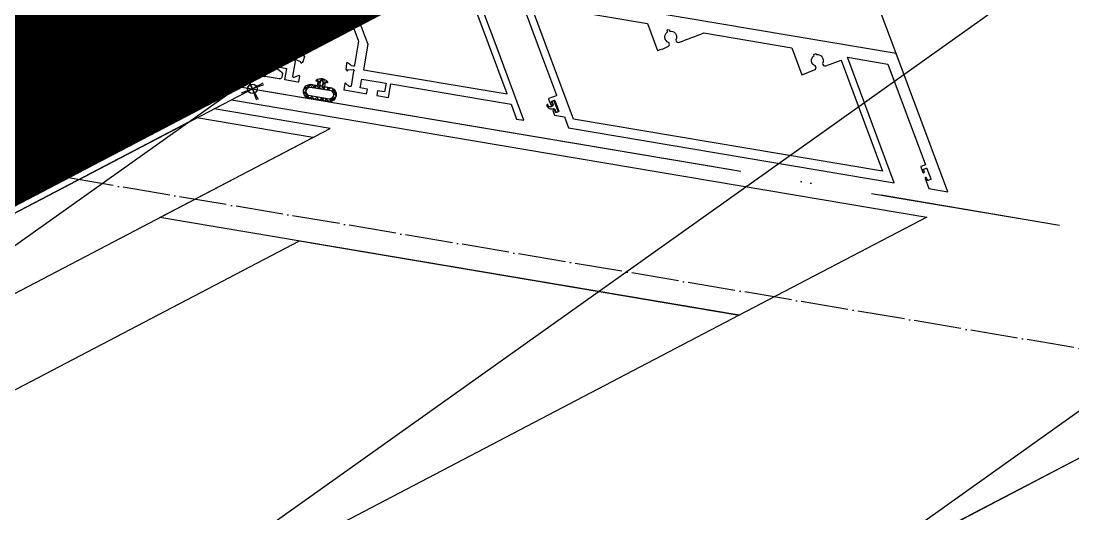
# Model space of a CAD drawing. Extents: x 12199666 to 24617114, y 1197707 to 2548648.
# Drawn here: x 12287905.9 to 12288350.1, y 1257432.5 to 1257640.7 of the extents above; entities that cross this region are included whole.
import ezdxf

# ---------------------------------------------------------------- set-up
doc = ezdxf.new("R2010")
doc.units = 0
doc.header["$LTSCALE"] = 10
doc.header["$MEASUREMENT"] = 0
for name, pattern in [('TX-GRID-T1$0$TX-GRID-T1$0$DOTE', [2.4200000000000004, 2, -0.2, 0.02, -0.2]), ('TX-PLAN-T1-F11$0$ACAD_ISO04W100', [30, 24, -3, 0, -3]), ('TX-PLAN-T1-F11$0$DASHED', [0.75, 0.5, -0.25])]:
    doc.linetypes.add(name, pattern=pattern)
for name, color, linetype in [('TX-GRID-T1$0$TX-GRID-T1$0$DOTE', 1, 'Continuous'), ('TX-PLAN-T1-DI$0$A-DIMS-100', 1, 'Continuous'), ('TX-PLAN-T1-F11$0$A-FIRE', 1, 'Continuous'), ('TX-PLAN-T1-F11$0$CW', 4, 'Continuous'), ('TX-PLAN-T1-F11$0$F-Alum', 4, 'Continuous'), ('TX-PLAN-T1-F11$0$F-center', 6, 'TX-PLAN-T1-F11$0$ACAD_ISO04W100'), ('TX-PLAN-T1-F11$0$F-concrete', 7, 'Continuous'), ('TX-PLAN-T1-F11$0$F-dim', 1, 'Continuous'), ('TX-PLAN-T1-F11$0$F-Gaskets', 8, 'Continuous'), ('TX-PLAN-T1-F11$0$F-Glass', 5, 'Continuous'), ('TX-PLAN-T1-F11$0$F-seslants', 8, 'Continuous'), ('TX-PLAN-T1-F11$0$F_MISC', 8, 'Continuous'), ('TX-PLAN-T1-F11$0$Hatch', 8, 'Continuous'), ('TX-PLAN-T1-F11$0$PJ', 4, 'Continuous'), ('TX-PLAN-T1-F11$0$TC', 4, 'Continuous')]:
    doc.layers.add(name, color=color, linetype=linetype)
for name, color, linetype, lineweight in [('TX-PLAN-T1-F11$0$_EDO-ALUMINIUM-SECTION', 90, 'Continuous', 30), ('TX-PLAN-T1-F11$0$Xref- ELE$0$Hatch', 9, 'Continuous', 13), ('TX-PLAN-T1-F11$0$Xref- ELE$0$Hatch @ 1 VP1', 9, 'Continuous', 13), ('TX-PLAN-T1-F11$0$Xref- ELE$0$Hatch @ 1 VPModel', 9, 'Continuous', 13), ('TX-PLAN-T1-F11$0$幕墙线', 114, 'Continuous', 30), ('TX-PLAN-T1-F11$0$板边线', 36, 'Continuous', 30)]:
    doc.layers.add(name, color=color, linetype=linetype, lineweight=lineweight)
doc.layers.add('TX-PLAN-T1-F11$0$bangong', color=5, linetype='Continuous', true_color=0x0000ff)
doc.styles.add('TX-PLAN-T1-DI$0$XD2008', font='xd-hzs.shx', dxfattribs={"width": 0.7, "bigfont": 'xd-hztxt.shx'})
doc.dimstyles.new('TX-PLAN-T1-DI$0$XD100', dxfattribs={"dimscale": 100, "dimtxt": 3.5, "dimasz": 1.5, "dimexe": 1, "dimexo": 2, "dimgap": 0.5, "dimtad": 1, "dimdec": 0, "dimdsep": 46, "dimtxsty": 'TX-PLAN-T1-DI$0$XD2008', "dimcen": 2.5, "dimclrt": 4, "dimaunit": 1, "dimadec": 0, "dimazin": 0, "dimtfac": 1, "dimtdec": 0, "dimtix": 1, "dimtmove": 2, "dimatfit": 3, "dimfxl": 0, "dimtolj": 1, "dimtzin": 0, "dimarcsym": 0})

# ---------------------------------------------------------------- blocks, each defined once
blk = doc.blocks.new('TX-GRID-T1')
at = {"layer": 'TX-GRID-T1$0$TX-GRID-T1$0$DOTE', "linetype": 'TX-GRID-T1$0$TX-GRID-T1$0$DOTE'}
blk.add_line((12328177.44153205, 1250783.433796658), (12286269.69213692, 1257853.832698772), dxfattribs=at)
blk = doc.blocks.new('*U339')
at = {"layer": 'TX-PLAN-T1-F11$0$Xref- ELE$0$Hatch @ 1 VP1'}
h = blk.add_hatch(dxfattribs=at)
h.set_pattern_fill('M_GASKET-PISA', color=256, pattern_type=2)
h.set_pattern_definition([(35.42361603529756, (-1214.761376000002, -14855.407933), (-0.8694256507828642, 1.222333439680349), []), (125.4236160352975, (-1214.761376000002, -14855.407933), (-1.222333439680349, -0.8694256507828639), [])])
edge = h.paths.add_edge_path(flags=16)
edge.add_line((-41815.07919855467, 17823.42139201995), (-41813.77919855462, 17823.42139201995))
edge.add_arc((-41813.77919855462, 17822.92139201995), 0.5, -90, 90, ccw=False)
edge.add_line((-41813.77919855462, 17822.42139201995), (-41815.07919855467, 17822.42139201995))
edge.add_arc((-41815.07919855467, 17822.92139201995), 0.5, 90, 270, ccw=False)
edge = h.paths.add_edge_path()
edge.add_line((-41813.27919855455, 17818.4213668968), (-41813.27919855462, 17821.42139201995))
edge.add_line((-41813.27919855462, 17821.42139201995), (-41814.97919855457, 17821.42139201995))
edge.add_line((-41814.97919855457, 17821.42139201995), (-41814.97919855457, 17820.72139202))
edge.add_arc((-41815.27919855458, 17820.72139201998), 0.3000000000174623, -115.05761541500061, 4.8635797611495946e-09, ccw=False)
edge.add_arc((-41813.09559109848, 17822.92139202004), 3.383607456175075, 133.070694364177, 226.9293056383509, ccw=False)
edge.add_arc((-41815.27919855466, 17825.12139202001), 0.3000000000240535, 2.084391326206969e-09, 115.0576154218833, ccw=False)
edge.add_line((-41814.97919855463, 17825.12139202002), (-41814.97919855457, 17824.42139201995))
edge.add_line((-41814.97919855457, 17824.42139201995), (-41813.27919855462, 17824.42139201995))
edge.add_line((-41813.27919855462, 17824.42139201995), (-41813.27919855468, 17827.42139201984))
edge.add_arc((-41810.27919855456, 17826.87139201984), 3.050000000114375, 10.388857815061783, 169.6111421849382, ccw=False)
edge.add_line((-41807.27919855445, 17827.42139201984), (-41807.27919855437, 17818.42139201997))
edge.add_arc((-41810.27919855451, 17818.97139202002), 3.050000000151531, 190.3888578138809, 349.6111421841629, ccw=False)
edge.add_line((-41812.07919855455, 17818.42136689683), (-41812.07919855467, 17827.42139201984))
edge.add_arc((-41810.27919855456, 17826.82523817369), 1.896153846257486, 18.324694090130095, 161.6753059098699, ccw=False)
edge.add_line((-41808.47919855445, 17827.42139201984), (-41808.47919855437, 17818.42139201996))
edge.add_arc((-41810.2791985545, 17819.01754586615), 1.896153846287313, 198.3246940877339, 341.6753059085472, ccw=False)
at = {"layer": 'TX-PLAN-T1-F11$0$Xref- ELE$0$Hatch @ 1 VPModel'}
h = blk.add_hatch(dxfattribs=at)
h.set_pattern_fill('M_GASKET-PISA', color=256, pattern_type=2)
h.set_pattern_definition([(45, (-1214.761376000002, -14855.407933), (-1.060660171779821, 1.060660171779821), []), (135, (-1214.761376000002, -14855.407933), (-1.060660171779821, -1.060660171779821), [])])
edge = h.paths.add_edge_path(flags=16)
edge.add_line((-41815.07919855467, 17823.42139201995), (-41813.77919855462, 17823.42139201995))
edge.add_arc((-41813.77919855462, 17822.92139201995), 0.5, -90, 90, ccw=False)
edge.add_line((-41813.77919855462, 17822.42139201995), (-41815.07919855467, 17822.42139201995))
edge.add_arc((-41815.07919855467, 17822.92139201995), 0.5, 90, 270, ccw=False)
edge = h.paths.add_edge_path()
edge.add_line((-41813.27919855455, 17818.4213668968), (-41813.27919855462, 17821.42139201995))
edge.add_line((-41813.27919855462, 17821.42139201995), (-41814.97919855457, 17821.42139201995))
edge.add_line((-41814.97919855457, 17821.42139201995), (-41814.97919855457, 17820.72139202))
edge.add_arc((-41815.27919855458, 17820.72139201998), 0.3000000000174623, -115.05761541500061, 4.8635797611495946e-09, ccw=False)
edge.add_arc((-41813.09559109848, 17822.92139202004), 3.383607456175075, 133.070694364177, 226.9293056383509, ccw=False)
edge.add_arc((-41815.27919855466, 17825.12139202001), 0.3000000000240535, 2.084391326206969e-09, 115.0576154218833, ccw=False)
edge.add_line((-41814.97919855463, 17825.12139202002), (-41814.97919855457, 17824.42139201995))
edge.add_line((-41814.97919855457, 17824.42139201995), (-41813.27919855462, 17824.42139201995))
edge.add_line((-41813.27919855462, 17824.42139201995), (-41813.27919855468, 17827.42139201984))
edge.add_arc((-41810.27919855456, 17826.87139201984), 3.050000000114375, 10.388857815061783, 169.6111421849382, ccw=False)
edge.add_line((-41807.27919855445, 17827.42139201984), (-41807.27919855437, 17818.42139201997))
edge.add_arc((-41810.27919855451, 17818.97139202002), 3.050000000151531, 190.3888578138809, 349.6111421841629, ccw=False)
edge.add_line((-41812.07919855455, 17818.42136689683), (-41812.07919855467, 17827.42139201984))
edge.add_arc((-41810.27919855456, 17826.82523817369), 1.896153846257486, 18.324694090130095, 161.6753059098699, ccw=False)
edge.add_line((-41808.47919855445, 17827.42139201984), (-41808.47919855437, 17818.42139201996))
edge.add_arc((-41810.2791985545, 17819.01754586615), 1.896153846287313, 198.3246940877339, 341.6753059085472, ccw=False)
blk = doc.blocks.new('TX-PLAN-T1-F11$0$Xref- ELE$0$GAE0002', base_point=(-41818.77919855453, 17822.92139201999))
at = {"color": 0, "linetype": 'ByBlock'}
for points in [[(-41813.27919855455, 17818.4213668968), (-41813.27919855462, 17821.42139201995), (-41814.97919855457, 17821.42139201995), (-41814.97919855457, 17820.72139202, -0.548945891858276), (-41815.4062573781, 17820.44962731407, -0.4340790099980792), (-41815.40625737821, 17825.39315672591, -0.5489458918577889), (-41814.97919855463, 17825.12139202002), (-41814.97919855457, 17824.42139201995), (-41813.27919855462, 17824.42139201995), (-41813.27919855468, 17827.42139201984, -0.8333333333398008), (-41807.27919855445, 17827.42139201984), (-41807.27919855437, 17818.42139201997, -0.833333333342024), (-41813.27919855468, 17818.42139202007)], [(-41812.07919855455, 17818.42136689683), (-41812.07919855467, 17827.42139201984, -0.7222222222395137), (-41808.47919855445, 17827.42139201984), (-41808.47919855437, 17818.42139201996, -0.7222222222456893), (-41812.07919855467, 17818.42139202007)]]:
    blk.add_lwpolyline(points, format="xyb", dxfattribs=at)
blk.add_lwpolyline([(-41815.07919855467, 17823.42139201995), (-41813.77919855462, 17823.42139201995, -0.9999999999999999), (-41813.77919855462, 17822.42139201995), (-41815.07919855467, 17822.42139201995, -0.9999999999999999)], format="xyb", close=True, dxfattribs=at)
at = {"layer": 'TX-PLAN-T1-F11$0$Xref- ELE$0$Hatch'}
blk.add_blockref('*U339', (0, 0), dxfattribs=at)
blk = doc.blocks.new('*U161')
at = {"linetype": 'Continuous'}
blk.add_hatch(color=4, dxfattribs=at).paths.add_polyline_path([(-39.56000000512402, 1.000000000547189), (-39.55999967636551, 918.7199344708067), (-41.07999967636551, 918.7199344702589), (-41.08000000512402, 0.9999999999995453)])
at = {"layer": 'TX-PLAN-T1-F11$0$TC'}
h = blk.add_hatch(dxfattribs=at)
h.set_pattern_fill('ANSI37', color=256, scale=0.5, style=0)
h.set_pattern_definition([(45, (41571.46289831595, 2291.421798879027), (-1.122532015133644, 1.122532015133644), []), (135, (41571.46289831595, 2291.421798879027), (-1.122532015133644, -1.122532015133644), [])])
edge = h.paths.add_edge_path()
edge.add_line((-27.560000006521, 9.999995384054653), (-30.56000000835455, 9.999995384054653))
edge.add_line((-30.56000000835455, 9.999995384054653), (-32.06000000835455, 11.49999538405465))
edge.add_line((-32.06000000835455, 11.49999538405465), (-33.56000000512402, 11.49999538405465))
edge.add_line((-33.56000000512402, 11.49999538405465), (-33.56000000512402, 1.000000001267761))
edge.add_line((-33.56000000512402, 1.000000001267761), (-34.56000000512402, 1.267761007284207e-09))
edge.add_arc((-27.56000000688844, -31.14559677375994), 31.92253433623205, 77.33320347818409, 102.66679652181591, ccw=False)
edge.add_line((-20.56000000865286, 1.267761007284207e-09), (-21.56000000865286, 1.000000001267761))
edge.add_line((-21.56000000865286, 1.000000001267761), (-21.56000000865286, 11.49999538405465))
edge.add_line((-21.56000000865286, 11.49999538405465), (-23.06000000542234, 11.49999538405465))
edge.add_line((-23.06000000542234, 11.49999538405465), (-24.56000000542234, 9.999995384054653))
edge.add_line((-24.56000000542234, 9.999995384054653), (-27.560000006521, 9.999995384054653))
at = {"color": 4, "linetype": 'Continuous'}
blk.add_lwpolyline([(-39.56000000512402, 1.000000000547189), (-39.55999967636551, 918.7199344708067), (-41.07999967636551, 918.7199344702589), (-41.08000000512402, 0.9999999999995453)], close=True, dxfattribs=at)
at = {"layer": 'TX-PLAN-T1-F11$0$F-Glass'}
for points in [[(-49.07999967636551, 918.7199344702591), (-49.08000000512402, 0.9999999999995453), (-48.08000000512402, -4.547473508864641e-13), (-42.08000000512402, -4.547473508864641e-13), (-41.08000000512402, 0.9999999999995453), (-41.07999967636551, 918.7199344702593)], [(-33.55999967636551, 918.7199344715275), (-33.56000000512402, 1.000000001267765), (-34.56000000512402, 1.267764559997886e-09), (-38.56000000512402, 5.471889608088532e-10), (-39.56000000512402, 1.000000000547189), (-39.55999967636551, 918.719934470807)]]:
    blk.add_lwpolyline(points, dxfattribs=at)
at = {"layer": 'TX-PLAN-T1-F11$0$PJ'}
blk.add_lwpolyline([(-27.560000006521, 9.999995384054653), (-30.56000000835455, 9.999995384054653), (-32.06000000835455, 11.49999538405465), (-33.56000000512402, 11.49999538405465), (-33.56000000512402, 1.000000001267761), (-34.56000000512402, 1.267761007284207e-09, -0.1109910802000259), (-20.56000000865286, 1.267761007284207e-09), (-21.56000000865286, 1.000000001267761), (-21.56000000865286, 11.49999538405465), (-23.06000000542234, 11.49999538405465), (-24.56000000542234, 9.999995384054653)], format="xyb", close=True, dxfattribs=at)
at = {"layer": 'TX-PLAN-T1-F11$0$TC', "color": 9, "linetype": 'Continuous'}
for p, q in [((-48.08000000512402, -4.547473508864641e-13), (-48.07999967636551, 918.7199344702591)), ((-42.08000000512402, -4.547473508864641e-13), (-42.07999967636551, 918.7199344702593)), ((-38.56000000512402, 5.471889608088532e-10), (-38.55999967636551, 918.719934470807)), ((-34.56000000512402, 1.267764559997886e-09), (-34.55999967636551, 918.7199344715275))]:
    blk.add_line(p, q, dxfattribs=at)
blk = doc.blocks.new('TX-PLAN-T1-F11$0$A$C3FFC0167')
at = {"layer": 'TX-PLAN-T1-F11$0$F-dim'}
for p, q in [((0, 5), (0, -5)), ((-5, 0), (5, 0))]:
    blk.add_line(p, q, dxfattribs=at)
blk.add_circle((0, 0), 2, dxfattribs=at)
blk = doc.blocks.new('TX-PLAN-T1-F11$0$TY001')
at = {"layer": 'TX-PLAN-T1-F11$0$F-seslants'}
h = blk.add_hatch(dxfattribs=at)
h.set_pattern_fill('ANSI36', color=256, scale=10)
h.set_pattern_definition([(45, (53159.15010211314, 73373.3115634953), (0.6629126073623882, 2.430679560328757), [3.125, -0.625, 0, -0.625])])
h.paths.add_polyline_path([(1475.741659829626, -3.000238316584728), (1475.735380750382, -3.023698362056166), (1476.4957483178, -4.339844692236511), (1477.861875881907, -4.705488615596551), (1480.863326804014, -9.900803077907767), (1480.49768288061, -11.2669306419848, -0.108700271728402), (1486.044363597874, -5.352547239250271, -0.38366498551135), (1487.038812711835, -4.457765866041882), (1487.484396133805, -4.457765866041882, -0.0157503687940426), (1488.538812711835, -3.909441482843249), (1488.538812711835, 0.5262378203333355), (1486.361720151734, 0.5262378203333355), (1486.028386818245, 0.8595711536618182), (1486.028386818245, 1.287237766606268, -0.485481439502047)])
at = {"layer": 'TX-PLAN-T1-F11$0$Hatch'}
h = blk.add_hatch(dxfattribs=at)
h.set_pattern_fill('HEX', color=256, scale=10)
h.set_pattern_definition([(0, (53159.15010211314, 73373.3115634953), (0, 2.165063509461096), [1.25, -2.5]), (120, (53159.15010211314, 73373.3115634953), (-1.875, -1.082531754730548), [1.249999999999995, -2.499999999999991]), (59.99999999999999, (53160.40010211314, 73373.3115634953), (-1.875, 1.082531754730549), [1.25, -2.5])])
edge = h.paths.add_edge_path()
edge.add_arc((1479.197548260214, 3.192174270108808), 7.091483518212044, 0, 360)
at = {"color": 8, "linetype": 'TX-PLAN-T1-F11$0$DASHED'}
for p, q in [((1486.361720151734, 4.526237820333336), (1486.361720151734, 0.5262378203333355)), ((1493.666666785255, 4.526237820333336), (1493.666666785255, 0.5262378203333355)), ((1493.666666785255, 4.192904487004853), (1486.028386818245, 4.192904487004853)), ((1493.666666785255, 0.8595711536618182), (1486.028386818245, 0.8595711536618182))]:
    blk.add_line(p, q, dxfattribs=at)
blk.add_lwpolyline([(1493.666666785255, 0.5262378203333355), (1494.000000118744, 0.8595711536618182), (1494.000000118744, 4.192904487004853), (1493.666666785255, 4.526237820333336), (1486.361720151734, 4.526237820333336), (1486.028386818245, 4.192904487004853), (1486.028386818245, 0.8595711536618182), (1486.361720151734, 0.5262378203333355)], close=True, dxfattribs=at)
at = {"layer": 'TX-PLAN-T1-F11$0$CW'}
blk.add_lwpolyline([(1486.28876543371, 12.88240874816256), (1486.28876543371, 3.520583901990904, 0.2535998008637027), (1486.742967582773, 2.682667017157655), (1488.311711637303, 1.660826845196425, -0.2535998008634184), (1488.538812711835, 1.241868402779801), (1488.538812711835, -6.105417568207486, 0.6457513110634008), (1489.138812711928, -7.434567830408923), (1489.525033742655, -7.434567830408923, 0.3812640285024388), (1490.319859880721, -6.725405103337835), (1491.038812711835, -2.457766181410989), (1491.038812711835, 6.022618576302193, 0.5773502691902374), (1490.588812711881, 6.282426197445602), (1489.488812711788, 5.64734090132697, -0.5773502691789958), (1489.038812711835, 5.907148522470379), (1489.038812695304, 12.88240874816256)], format="xyb", dxfattribs=at)
at = {"layer": 'TX-PLAN-T1-F11$0$F-Alum'}
blk.add_line((1440, 265.6072033145756), (565.2086709728464, -239.7795756130945), dxfattribs=at)
for points in [[(1494, 44.88236024914659), (1494, 44.88236024914659), (1494, 44.88236024916114), (1494, 44.88236024916114), (1494, 44.88236024916114), (1494, 44.88236024916114), (1494, 47.93870083382353), (1491.995576281333, 47.93870083382353), (1491.995576281333, 44.88236024914659), (1488.210649064044, 44.88236024911748), (1488.210649064044, 55.26434998805053), (1491.995576281333, 55.26434998805053), (1491.995576281333, 52.25669139168167), (1494, 52.25674300007813), (1494, 57.26422248274321), (1488.210649064044, 57.26434590900317), (1488.210649064044, 57.26434590900317), (1488.210649064044, 108.8056678024004), (1488.210649064044, 108.8056678024004), (1494, 112.150307061107), (1494, 115.2447885326255), (1465.929928969359, 99.028072259287), (1445, 86.93637789456989)], [(1494.000000000233, -11.29273159365403), (1494.000000000233, -14.95784693870519), (1459.364570251433, -34.96751975259394)]]:
    blk.add_lwpolyline(points, dxfattribs=at)
for points in [[(1445, 106.1279798812466), (1464.666924478952, 117.4900079243525), (1481.249208494788, 127.069969254997, -0.4142135623730994), (1481.522434007609, 126.9968404702813), (1483.167976491153, 124.1485144824692, 0.4142135623730994), (1483.441202003742, 124.0753856977972), (1485.650591934565, 125.3518003389181, 0.3710010212546213), (1485.675045555457, 125.7920225391135, 0.371001021328883), (1485.281464092201, 125.9907363959501), (1484.349946275586, 125.4525774395152, -0.4142135623730903), (1484.076720762765, 125.5257062242017), (1483.538561806316, 126.4572240408015, -0.4142135623730993), (1483.611690591089, 126.7304495536664), (1487.737888693111, 129.1142477216927, -0.4142135623730929), (1488.011114205699, 129.0411189370352), (1488.549273162382, 128.1096011203626, -0.4142135623730957), (1488.476144377608, 127.836375607556), (1487.544626560993, 127.2982166510192, 0.3247510042344253), (1487.502998812357, 126.8480725680129, 0.3247510042185825), (1487.913754403358, 126.6592805939872), (1489.670571281342, 127.6742335245799), (1489.670571281342, 131.9351814159454), (1494, 134.4363905177306), (1494, 273.9186768197251), (1445, 245.610266181684), (1445, 262.930862276582), (1484.281641310547, 285.6247568214894), (1485.288976473501, 283.8811257989728, 0.4142135623730929), (1485.562201986322, 283.8079970143444), (1487.771591917146, 285.0844116554945, 0.3709827811931274), (1487.796579543268, 285.5249423625937, 0.3709827812267922), (1487.402464074781, 285.723347712541), (1486.470946258167, 285.1851887560624, -0.4142135623730955), (1486.197720745346, 285.2583175407199), (1485.659561788896, 286.1898353573924, -0.4142135623730929), (1485.732690573437, 286.4630608701846), (1489.858888675459, 288.8468590382545, -0.4142135623730955), (1490.13211418828, 288.7737302535679), (1490.670273144729, 287.8422124369245, -0.4142135623730929), (1490.597144359956, 287.5689869241032), (1489.665626543341, 287.0308279676101, 0.3865063722468609), (1489.646671624389, 286.5937824920693, 0.3865063722211906), (1490.034754385706, 286.3918919105636), (1494, 288.6827041783545), (1494, 296.8042272807797), (1465.774055860937, 280.4974595813837), (1440, 265.6072033145756), (1440, 21.99991504089849)], [(1448.074918874074, 26.66497870144667), (1472.684254783671, 40.88236024914659, -0.1317235214152546), (1472.684254783671, 40.88236024914659), (1483, 40.88236024914659, -0.4142135623730951), (1483.5, 40.38236024914659), (1483.5, 39.68236024913494, -0.3595080000050208), (1483.256750599947, 39.38777684913657, 0.2637249999957617), (1483.031593499938, 39.19579954913934), (1482.518092199927, 37.78496624913532, 0.08748899999926876), (1482.5, 37.6823602491495, 0.4142139999922937), (1482.800000000047, 37.38236024914659, 0.0218199999991916), (1482.826146699954, 37.38350184913725), (1485.191682900069, 37.59045944914396, 0.1763269999977475), (1485.377668200061, 37.6771858491411), (1485.741421299987, 38.04093884913891, 0.1989119999937815), (1485.800000000047, 38.18236024913494, 0.06554300000265326), (1485.793185099959, 38.23412404913688, 0.2679490000043043), (1485.651763800066, 38.37554544914747), (1485.482703899965, 38.4208448491554, -0.2679489999930053), (1485.341282499954, 38.56226624913688), (1484.810222199885, 40.54421024913609, -0.06554300000210941), (1484.800000000047, 40.62185594913899), (1484.800000000047, 40.78194364529918, -0.0005211277992409814), (1484.800001086202, 40.78298590004852, -0.6877325381653175), (1485.323606800055, 40.98236024913786, 0.213421999999727), (1485.547213600017, 40.88236024914659), (1491.899999999907, 40.88236024914659, -0.4142139999965558), (1492.199999999953, 40.58236024914368), (1492.199999999953, 40.36143444915069, -0.1378519999943811), (1492.15607739985, 40.20515154914756), (1491.139015496708, 38.53864307532785, 0.5854977655313112), (1491.395092981402, 38.08236024915823), (1493.800000000047, 38.08236024914368, 0.414213562373095), (1494, 38.28236024915532), (1494, 44.88236024914659)], [(1486.28876543371, 12.88240874816256), (1484.000000000931, 12.88240874816256, -0.4142135623049005), (1483.500000000931, 13.38240874804615), (1483.5, 17.08240862868843, 0.3595081371707617), (1483.256750599947, 17.37699217445333, -0.2637249999956934), (1483.031593499938, 17.56896947445057), (1482.518092199927, 18.97980277445458, -0.08748900000110169), (1482.5, 19.08240877445496, -0.414214000000818), (1482.800000000047, 19.38240877445787, -0.0218199999991916), (1482.826146699954, 19.38126717446721), (1485.191682900069, 19.17430957446049, -0.1763269999970842), (1485.377668200061, 19.08758317446336), (1485.741421299987, 18.72383017446555, -0.198911999996341), (1485.800000000047, 18.58240877444041, -0.06554299999994298), (1485.793185099959, 18.53064497445303, -0.2679489999965194), (1485.651763800066, 18.38922357445699), (1485.482703899965, 18.34392417444906, 0.2679490000007903), (1485.341282499954, 18.20250277446758), (1484.810222199885, 16.22055877445382, 0.06554300000034483), (1484.800000000047, 16.14291307446547), (1484.800000000047, 15.98240877444914, 0.4142139999965558), (1485.09999999986, 15.68240877446078, 0.2134220000012545), (1485.323606800055, 15.78240877445205, -0.2134219999990182), (1485.547213600017, 15.88240877444332), (1491.899999999907, 15.88240877447242, 0.4142140000029491), (1492.199999999953, 16.18240877446078), (1492.199999999953, 16.40333457446832, 0.1378519999999419), (1492.15607739985, 16.5596174744569), (1491.139015496708, 18.22612594829116, -0.5854977655323537), (1491.395092981402, 18.68240877447533), (1493.799999999814, 18.68240877446078, -0.4142135623219491), (1494, 18.4824087744928), (1494, 12.88240874816256), (1489.038812695304, 12.88240874816256)], [(1466.180228319252, -28.1639607452089), (1485.787945640972, -16.89569973788457, 0.2684855002917078), (1486.038812711835, -16.46218758852046), (1486.038812711835, -5.457765866041882, -0.4142135623730284), (1487.038812711835, -4.457765866041882), (1487.538812711835, -4.457765866041882, -0.618033988750209), (1488.338812711881, -6.057765866047703), (1488.338812711881, -11.45776610109897, 0.4142135623723339), (1489.338812711881, -12.45776610109897), (1490.538812711835, -12.45776610109897, 0.4142135623746174), (1491.538812711835, -11.45776610109897), (1491.538812711835, -0.957765866041882), (1491.038812711835, -0.457765866041882), (1491.038812711835, 6.022618891685852, 0.5773502691897603), (1490.588812711881, 6.282426512814709), (1489.988812712021, 5.936016351304715, -0.5773502691899626), (1489.538812711835, 6.195823972433573), (1489.538812711835, 6.542234133943566, -0.2206564983027841), (1491.538812711835, 11.46063381085696), (1493.000000118511, 11.46063381085696, -0.4142135623731195), (1494.000000118511, 10.46063381085696), (1494.000000000233, -14.95784693870519)]]:
    blk.add_lwpolyline(points, format="xyb", dxfattribs=at)
for points in [[(1490, 268.1431585114769), (1490, 135.8172538467334), (1445, 109.8197338729951), (1445, 159.9150381517538), (1455.503359522438, 165.9602894831769, 0.07461558346748136), (1453.031493918272, 170.2374879150011, 0.4853178694831812), (1451.451802424155, 170.1340042633528, -0.6256886145417149), (1447.113803882152, 168.9076134604984), (1446.892490705475, 168.7794332090125, -1.655974739802299), (1446.655068055261, 169.6587571866112, -0.6368250069020726), (1449.784389937529, 172.9375852977391, 0.07194839189042587), (1449.868215703871, 172.9286634906312, 0.5771860385559233), (1450.563630494056, 174.5289933406893, 0.0007841221836040147), (1445, 184.1364825371129), (1445, 221.7166408364719), (1455.52280507097, 227.8077234768425), (1452.635612724582, 232.8052638775553, 0.5479665222615213), (1450.937530968105, 232.8404377442203, -0.6255792996988575), (1446.608517584391, 231.6257244222943), (1446.175407893723, 231.3748757831054), (1445.674220557092, 232.2402145917004), (1446.107330299448, 232.4910632607643, -0.6255790962345423), (1449.315178479766, 235.6415536382992, 0.561552977266343), (1450.108756007161, 237.1682269446901), (1446.665558113717, 243.109286219973), (1446.665558113717, 243.109286219973)], [(1484.210649064044, 106.494777138214), (1445, 83.84189642302226), (1445, 83.84189642302226), (1445, 83.84189642302226), (1445, 72.08022461656947, -0.001343357152830986), (1450.620146083878, 62.40173369116383, -0.5385290685890692), (1450.034441746306, 60.86779844402918, -0.1914545974145042), (1449.760999691207, 60.8800093652826, 0.5753674053899545), (1446.596464510076, 57.93532323281397, -0.750916684608722), (1446.447855447885, 57.56744387958315, 0.9828373752659911), (1446.465679941, 57.03734539393918, 0.06139491508169652), (1446.737663720967, 56.57967846324027), (1447.165597603656, 56.82752937590703, 0.5795967532811561), (1451.412303901277, 57.71536364282656, -0.06635213383699295), (1451.517766597448, 58.07544157392113, -0.5866754733801788), (1453.223359374795, 57.89574241894297, -9.391089595755726e-07), (1455.546211909503, 53.8750372062932), (1445, 47.78225154546089), (1445, 32.57040449458873), (1449.17530019884, 34.98257005709456), (1450.926160528325, 31.95194844658545), (1473.307840737049, 44.88236024914659), (1484.210649064044, 44.88236024914659)]]:
    blk.add_lwpolyline(points, format="xyb", close=True, dxfattribs=at)
at = {"layer": 'TX-PLAN-T1-F11$0$F-center'}
blk.add_line((1500, -30.81192101103079), (1500, 345.6712806450087), dxfattribs=at)
at = {"layer": 'TX-PLAN-T1-F11$0$F-Gaskets'}
blk.add_lwpolyline([(1488.368828074541, 128.3202633709589), (1488.118682152359, 128.753249537127, 0.414213562373095), (1487.777184414444, 128.8446513769013), (1483.880655273329, 126.5935381732852, 0.414213562373095), (1483.789253433701, 126.2520404354), (1484.039399355883, 125.8190542692755, 0.4142135623732282), (1484.380897093797, 125.7276524295594), (1485.463319214759, 126.3529922231246, -0.3022643838061359), (1486.311394491233, 125.8844462481939), (1486.461363041541, 125.624860534881, -0.5173964972509594), (1486.001153432066, 124.248424046571, 0.2759327187054382), (1485.798608411802, 124.15903368617, 0.7886358641544985), (1485.887701272266, 123.7448428634816, 0.4573379824077483), (1487.251239906065, 126.1689198920067), (1487.177280234871, 126.384688068516, -0.3022643838040871), (1487.195004113717, 127.3534258396103), (1488.277426234679, 127.9787656331755, 0.414213562373095)], format="xyb", close=True, dxfattribs=at)
at = {"layer": 'TX-PLAN-T1-F11$0$F-seslants'}
blk.add_arc((1496.712803189643, -20.91583100105345), 18.8687944706762, 115.6709090079712, 149.2449960017902, dxfattribs=at)
at = {"layer": 'TX-PLAN-T1-F11$0$Hatch'}
blk.add_circle((1479.197548260214, 3.192174270108808), 7.091483518212044, dxfattribs=at)
at = {"layer": 'TX-PLAN-T1-F11$0$F_MISC', "extrusion": (3.582137313528093e-07, -2.990597548224695e-06, 0.9999999999954641), "rotation": 359.8842813538838}
blk.add_blockref('TX-PLAN-T1-F11$0$Xref- ELE$0$GAE0002', (1488.491876679846, 28.40911504597399, 0.000440005397952135), dxfattribs=at)
at = {"layer": 'TX-PLAN-T1-F11$0$F_MISC'}
for name, p, rotation in [('*U161', (1456.811700079124, 31.73098348452186), 120.0159999954288), ('TX-PLAN-T1-F11$0$A$C3FFC0167', (1500, 0), 30.01599997489868)]:
    blk.add_blockref(name, p, dxfattribs=dict(at, rotation=rotation))
blk = doc.blocks.new('TX-PLAN-T1-F11$0$jiao3')
at = {"layer": 'TX-PLAN-T1-F11$0$F-Alum'}
for points in [[(289.8141788977809, -5.999999999767169), (218.6714319849998, -59.99999999976717), (-29.44229939252546, -59.99999999976717), (35.11315613939951, -10.99999999976717), (-14.49204104741511, -10.99999999976717), (-7.904749666558928, -5.999999999767169), (289.8141788977809, -5.999999999767169)], [(-635.0119181724585, -481.9977449397556), (-616.8793509660609, -505.8866456737742), (28.52586475854332, -15.99999999976717), (-21.0793324282713, -15.99999999976717), (-635.0119181824703, -481.9977449211292)], [(-319.1052947188582, -468.1926057422534), (-387.968913756762, -377.467660914408), (30.28148352915014, -59.99999999976717), (218.6714319849998, -59.99999999976717), (-319.1052947298012, -468.1926057280507)]]:
    blk.add_lwpolyline(points, dxfattribs=at)
at = {"layer": 'TX-PLAN-T1-F11$0$F-center'}
blk.add_line((-34.91109794935619, 2.328306436538696e-10), (341.5721037066687, 2.328306436538696e-10), dxfattribs=at)
at = {"layer": 'TX-PLAN-T1-F11$0$F-concrete'}
blk.add_line((-174.8467816868651, -509.3481957586482), (432.2513647324668, -48.53804533206858), dxfattribs=at)
at = {"layer": 'TX-PLAN-T1-F11$0$F_MISC', "rotation": 308.8485158447402}
blk.add_blockref('TX-PLAN-T1-F11$0$A$C3FFC0167', (1.455191522836685e-11, 2.328306436538696e-10), dxfattribs=at)
blk = doc.blocks.new('TX-PLAN-T1-F11$0$A$C21521A5F')
at = {"rotation": 90}
blk.add_blockref('TX-PLAN-T1-F11$0$TY001', (388.7170751225203, 21260.21975712478, 0.0004146164392175001), dxfattribs=at)
at = {"color": 3, "rotation": 90}
blk.add_blockref('TX-PLAN-T1-F11$0$jiao3', (-5561.282924879109, -10189.78024287545, 0.0004146164392174988), dxfattribs=at)
blk = doc.blocks.new('TX-PLAN-T1-F11$0$标准层幕墙0118')
at = {"color": 3}
for p, rotation in [((-5561.283235622803, 27660.21975712452, -0.0004146164392191662), 180), ((4239.780242875684, -661.2834627595585, -0.0004146164392191649), 270)]:
    blk.add_blockref('TX-PLAN-T1-F11$0$A$C21521A5F', p, dxfattribs=dict(at, rotation=rotation))
blk = doc.blocks.new('TX-PLAN-T1-DI$0$_ArchTick')
at = {"color": 0, "linetype": 'ByBlock', "const_width": 0.4}
blk.add_lwpolyline([(-0.5, -0.5), (0.5, 0.5)], dxfattribs=at)
blk = doc.blocks.new('*D253')
at = {"layer": 'TX-PLAN-T1-DI$0$A-DIMS-100', "color": 0, "lineweight": -2, "transparency": 16777216}
blk.add_arc((12293871.83249131, 1256613.614070044), 8297.615230683194, 170.4461516975116, 260.4236160372312, dxfattribs=at)
at = {"layer": 'TX-PLAN-T1-DI$0$A-DIMS-100', "color": 0, "lineweight": -2, "transparency": 16777216, "xscale": 100, "yscale": 100, "zscale": 100}
for p, rotation in [((12285689.30477517, 1257990.806391768), 80.44615169751161), ((12292491.42191236, 1248431.628666122), 350.4236160372312)]:
    blk.add_blockref('TX-PLAN-T1-DI$0$_ArchTick', p, dxfattribs=dict(at, rotation=rotation))
at = {"layer": 'TX-PLAN-T1-DI$0$A-DIMS-100', "color": 4, "transparency": 16777216, "insert": (12287294.46777124, 1251933.294636303), "char_height": 350, "attachment_point": 5, "rotation": 305.4348838673861, "style": 'TX-PLAN-T1-DI$0$XD2008'}
blk.add_mtext('\\A1;1378x7', dxfattribs=at)
blk = doc.blocks.new('TX-PLAN-T1-DI')
at = {"layer": 'TX-PLAN-T1-DI$0$A-DIMS-100'}
dim = blk.add_angular_dim_2l(base=(12286096.5795033, 1253716.053114891), line1=((12285186.64683023, 1258075.408202633), (12314606.37071225, 1253123.806540759)), line2=((12292940.17720477, 1251091.496178305), (12292408.42518521, 1247939.689513789)), text='1378x7', dimstyle='TX-PLAN-T1-DI$0$XD100', override={"dimasz": 1, "dimblk1": 'TX-PLAN-T1-DI$0$_ArchTick', "dimblk2": 'TX-PLAN-T1-DI$0$_ArchTick', "dimsah": 1}, dxfattribs=at)
dim.commit()
dim.dimension.update_dxf_attribs({"geometry": '*D253', "text_midpoint": (12287294.46777124, 1251933.294636303)})
blk = doc.blocks.new('TX-PLAN-T1-F11')
at = {"layer": 'TX-PLAN-T1-F11$0$bangong'}
h = blk.add_hatch(dxfattribs=at)
h.set_pattern_fill('ANSI31', color=256, scale=100)
h.set_pattern_definition([(35.42361568638237, (12267498.76065116, 1237188.209494983), (-92.0142139200649, 129.363622926511), [])])
h.paths.add_polyline_path([(12311684.18336611, 1287370.210507017), (12310206.36976081, 1278610.927855134), (12302958.7966133, 1279833.690537009), (12302775.84162168, 1278749.276510726), (12300113.46885065, 1279198.456067521), (12299082.01873722, 1273084.854827092), (12299673.66233511, 1272985.036269651), (12298342.75916021, 1265096.519714597), (12297751.20815149, 1265196.322650944), (12297252.11954068, 1262238.129415706), (12297843.6397387, 1262138.331677556), (12297460.90569874, 1259869.79413769), (12299531.67664484, 1259520.426090187), (12299348.73406536, 1258436.086736571), (12307533.15646735, 1257055.260102745), (12306093.66360394, 1248523.111785988), (12305034.8156649, 1248138.598779066), (12304987.2896874, 1248120.884374847), (12304730.88532002, 1248810.1552251), (12304726.2279362, 1248813.755302423), (12304668.76189766, 1248792.335929501), (12303555.71862895, 1248388.142278736), (12303508.19265145, 1248370.427874517), (12303251.78828407, 1249059.69872477), (12303247.13090024, 1249063.298802093), (12303189.66486171, 1249041.879429172), (12302076.62159299, 1248637.685778406), (12302029.09561549, 1248619.971374187), (12301772.69124811, 1249309.242224441), (12301768.03386428, 1249312.842301764), (12301710.56782575, 1249291.422928842), (12300597.52455704, 1248887.229278077), (12300549.99857954, 1248869.514873858), (12300293.59421215, 1249558.785724111), (12300288.93682833, 1249562.385801434), (12300231.47078979, 1249540.966428512), (12299118.42752108, 1249136.772777747), (12299070.90154358, 1249119.058373528), (12298814.4971762, 1249808.329223781), (12298809.83979237, 1249811.929301104), (12298752.37375384, 1249790.509928182), (12297639.33048512, 1249386.316277418), (12297591.80450763, 1249368.601873198), (12297335.40014024, 1250057.872723451), (12297330.74275642, 1250061.472800774), (12297273.27671788, 1250040.053427853), (12296160.23344917, 1249635.859777088), (12296112.70747167, 1249618.145372869), (12295856.30310429, 1250307.416223122), (12295851.64572046, 1250311.016300445), (12295794.17968193, 1250289.596927523), (12294681.13641321, 1249885.403276758), (12294633.61043572, 1249867.688872539), (12294377.20606833, 1250556.959722792), (12294372.54868451, 1250560.559800115), (12294315.08264597, 1250539.140427193), (12293202.03937726, 1250134.946776428), (12293154.51339976, 1250117.232372209), (12292896.37247753, 1250811.171460559), (12292836.97187973, 1250784.745247274), (12291908.2772282, 1250382.531343024), (12291867.16237681, 1250364.240115792), (12291547.28495182, 1251083.257633011), (12291482.39475784, 1251070.585970619), (12290489.94021968, 1250886.969781256), (12290445.77444349, 1250878.345152928), (12290294.64825905, 1251652.245776173), (12290228.30317677, 1251656.873738757), (12289222.19786628, 1251737.079845253), (12289177.30695085, 1251740.211252583), (12289232.17744772, 1252526.818223604), (12289169.30588734, 1252548.50358447), (12288218.47681304, 1252887.037167406), (12288175.93617847, 1252901.710081621), (12288433.044248, 1253647.133946957), (12288377.95346105, 1253684.391069287), (12287547.54072607, 1254258.059618989), (12287510.26477772, 1254283.268817198), (12287951.9962696, 1254936.441525879), (12287908.46045644, 1254986.717971193), (12287255.35459211, 1255756.220177345), (12287225.89705826, 1255790.238609117), (12287822.05035732, 1256306.464815688), (12287791.11153031, 1256365.586334077), (12287330.16118586, 1257267.991576919), (12287309.29652999, 1257307.862194365), (12288006.71543675, 1257672.827836192), (12287983.76926086, 1257734.390134638), (12287579.57561009, 1258847.433403349), (12287561.86120587, 1258894.959380847), (12288251.13205613, 1259151.363748232), (12288254.73213345, 1259156.021132058), (12288233.31276053, 1259213.487170594), (12287829.11910976, 1260326.530439305), (12287811.40470554, 1260374.056416802), (12288500.6755558, 1260630.460784187), (12288504.27563312, 1260635.118168013), (12288482.8562602, 1260692.584206549), (12288078.66260943, 1261805.62747526), (12288060.94820521, 1261853.153452758), (12288750.21905547, 1262109.557820143), (12288753.81913279, 1262114.215203969), (12288732.39975987, 1262171.681242505), (12288328.2061091, 1263284.724511216), (12288310.49170488, 1263332.250488713), (12288999.76255514, 1263588.654856098), (12289003.36263246, 1263593.312239924), (12288981.94325954, 1263650.77827846), (12288577.74960877, 1264763.821547171), (12288560.03520455, 1264811.347524669), (12289249.30605481, 1265067.751892054), (12289252.90613213, 1265072.40927588), (12289231.48675921, 1265129.875314416), (12288827.29310844, 1266242.918583128), (12288809.57870422, 1266290.444560624), (12289498.84955448, 1266546.848928009), (12289502.4496318, 1266551.506311836), (12289481.03025888, 1266608.972350372), (12289076.83660812, 1267722.015619083), (12289059.12220389, 1267769.54159658), (12289748.39305415, 1268025.945963965), (12289751.99313147, 1268030.603347791), (12289730.57375855, 1268088.069386327), (12289326.38010778, 1269201.112655038), (12289308.66570356, 1269248.638632536), (12289997.93655382, 1269505.042999921), (12290001.53663114, 1269509.700383747), (12289980.11725822, 1269567.166422283), (12289575.92360746, 1270680.209690994), (12289558.20920323, 1270727.735668491), (12290247.48005349, 1270984.140035876), (12290251.08013081, 1270988.797419702), (12290229.66075789, 1271046.263458238), (12289825.46710713, 1272159.306726949), (12289807.7527029, 1272206.832704447), (12290497.02355316, 1272463.237071831), (12290500.62363048, 1272467.894455658), (12290479.20425756, 1272525.360494193), (12290075.0106068, 1273638.403762905), (12290057.29620258, 1273685.929740402), (12290746.56705283, 1273942.334107787), (12290750.16713015, 1273946.991491613), (12290728.74775723, 1274004.457530149), (12290324.55410647, 1275117.500798861), (12290306.83970224, 1275165.026776358), (12290996.1105525, 1275421.431143743), (12290999.71062982, 1275426.088527569), (12290978.2912569, 1275483.554566104), (12290574.09760614, 1276596.597834816), (12290556.38320192, 1276644.123812313), (12291245.65405217, 1276900.528179698), (12291249.25412949, 1276905.185563524), (12291227.83475657, 1276962.65160206), (12290823.64110581, 1278075.694870772), (12290805.92670159, 1278123.220848269), (12291495.19755184, 1278379.625215654), (12291498.79762916, 1278384.28259948), (12291477.37825624, 1278441.748638015), (12291073.18460548, 1279554.791906727), (12291055.47020126, 1279602.317884224), (12291744.74105151, 1279858.722251609), (12291748.34112883, 1279863.379635435), (12291726.92175591, 1279920.845673971), (12291322.72810515, 1281033.888942682), (12291305.01370093, 1281081.41492018), (12291994.28455118, 1281337.819287565), (12291997.8846285, 1281342.47667139), (12291976.46525558, 1281399.942709927), (12291572.27160482, 1282512.985978638), (12291554.5572006, 1282560.511956135), (12292243.82805085, 1282816.91632352), (12292247.42812817, 1282821.573707346), (12292226.00875525, 1282879.039745882), (12291821.81510449, 1283992.083014593), (12291804.10070027, 1284039.608992091), (12292498.03978862, 1284297.749914323), (12292471.61357533, 1284357.150512126), (12292069.39967108, 1285285.845163663), (12292051.10844385, 1285326.960015052), (12292770.12596107, 1285646.837440036), (12292757.45429868, 1285711.727634011), (12292573.83810931, 1286704.182172203), (12292565.21348099, 1286748.347948364), (12293339.11410423, 1286899.474132803), (12293343.74206681, 1286965.819215085), (12293423.94817331, 1287971.924525595), (12293427.07958064, 1288016.815441009), (12294213.68655166, 1287961.944944136), (12294235.37191253, 1288024.816504517), (12294573.90549546, 1288975.645578815), (12294588.57840968, 1289018.186213379), (12295334.00227501, 1288761.078143854), (12295371.25939735, 1288816.168930813), (12295944.92794704, 1289646.581665778), (12295970.13714526, 1289683.857614139), (12296623.30985394, 1289242.126122254), (12296673.58629925, 1289285.661935416), (12297443.0885054, 1289938.767799751), (12297477.10693717, 1289968.225333601), (12297993.33314375, 1289372.072034538), (12298052.45466213, 1289403.010861539), (12298954.85990498, 1289863.961205998), (12298994.73052242, 1289884.825861866), (12299359.69616425, 1289187.406955099), (12299421.2584627, 1289210.353130996), (12300534.30173141, 1289614.546781761), (12300581.8277089, 1289632.261185981), (12300838.23207629, 1288942.990335727), (12300842.88946012, 1288939.390258404), (12300900.35549865, 1288960.809631326), (12302013.39876736, 1289365.003282091), (12302060.92474486, 1289382.71768631), (12302317.32911224, 1288693.446836057), (12302321.98649607, 1288689.846758734), (12302379.45253461, 1288711.266131656), (12303492.49580332, 1289115.459782421), (12303540.02178081, 1289133.17418664), (12303796.4261482, 1288443.903336386), (12303801.08353203, 1288440.303259063), (12303858.54957056, 1288461.722631985), (12304971.59283927, 1288865.91628275), (12305019.11881677, 1288883.63068697), (12305275.52318416, 1288194.359836716), (12305280.18056798, 1288190.759759393), (12305337.64660652, 1288212.179132315), (12306450.68987523, 1288616.37278308), (12306498.21585273, 1288634.0871873), (12306754.62022011, 1287944.816337046), (12306759.27760394, 1287941.216259723), (12306816.74364247, 1287962.635632645), (12307929.78691119, 1288366.82928341), (12307977.31288868, 1288384.543687629), (12308233.71725607, 1287695.272837376), (12308238.37463989, 1287691.672760052), (12308295.84067843, 1287713.092132974), (12309408.88394714, 1288117.285783739), (12309456.40992464, 1288135.000187959), (12309712.81429202, 1287445.729337705), (12309717.47167585, 1287442.129260382), (12309774.93771438, 1287463.548633304), (12310887.9809831, 1287867.74228407), (12310935.50696059, 1287885.456688289), (12311191.91132798, 1287196.185838035), (12311196.5687118, 1287192.585760712), (12311254.03475034, 1287214.005133634)])
at = {"layer": 'TX-PLAN-T1-F11$0$bangong', "const_width": 100}
blk.add_lwpolyline([(12287791.11153031, 1256365.586334079), (12287330.16118586, 1257267.991576921), (12287309.29652999, 1257307.862194367), (12288006.71543675, 1257672.827836194), (12287983.76926086, 1257734.39013464), (12287579.57561009, 1258847.433403352), (12287561.86120587, 1258894.959380849), (12288251.13205613, 1259151.363748234), (12288254.73213345, 1259156.02113206), (12288233.31276053, 1259213.487170596), (12287829.11910976, 1260326.530439307), (12287811.40470554, 1260374.056416804), (12288500.6755558, 1260630.460784189), (12288504.27563312, 1260635.118168015), (12288482.8562602, 1260692.584206551), (12288078.66260943, 1261805.627475262)], dxfattribs=at)
at = {"layer": 'TX-PLAN-T1-F11$0$幕墙线'}
blk.add_lwpolyline([(12287809.69785929, 1256263.020034649), (12287297.19176062, 1257242.376451005), (12288003.54438968, 1257612.017322132), (12287549.95968666, 1258829.069781929), (12288253.08414349, 1259091.112961787), (12287799.50718447, 1260308.168307926), (12288502.62764307, 1260570.209997987), (12288049.05068414, 1261787.265343881), (12288752.17114274, 1262049.307033943), (12288298.59018567, 1263266.360889796), (12289001.71464241, 1263528.404069898), (12288548.13768348, 1264745.459415792), (12289251.25814208, 1265007.501105854), (12288797.67718501, 1266224.554961707), (12289500.80164175, 1266486.598141809), (12289047.22468282, 1267703.653487704), (12289750.34514152, 1267965.69517752), (12289296.76418435, 1269182.749033618), (12289999.88864109, 1269444.79221372), (12289546.30768402, 1270661.846069573), (12290249.43214086, 1270923.889249431), (12289795.8511837, 1272140.943105529), (12290498.97564053, 1272402.986285386), (12290045.39468336, 1273620.040141484)], dxfattribs=at)
at = {"layer": 'TX-PLAN-T1-F11$0$板边线', "elevation": -0.0004146164392175855}
blk.add_lwpolyline([(12288223.75837276, 1256226.649996411), (12287746.39426876, 1257138.852991456), (12288421.69418236, 1257492.243563467), (12287982.69395534, 1258670.186053635), (12288685.81441441, 1258932.227743934), (12288232.23745501, 1260149.283089591), (12288935.35791409, 1260411.324779856), (12288481.78095462, 1261628.380125524), (12289184.90141375, 1261890.421815845), (12288731.32445435, 1263107.477161502), (12289434.44491342, 1263369.518851801), (12288980.86795397, 1264586.574197436), (12289683.98841309, 1264848.615887756)], dxfattribs=at)
at = {"layer": 'TX-PLAN-T1-F11$0$_EDO-ALUMINIUM-SECTION', "rotation": 350.4236156863823}
blk.add_blockref('TX-PLAN-T1-F11$0$标准层幕墙0118', (12293055.45042718, 1251790.443008234), dxfattribs=at)
at = {"layer": 'TX-PLAN-T1-F11$0$A-FIRE'}
blk.add_blockref('TX-PLAN-T1-DI', (-0.007735924795269966, 0.07494333432987332), dxfattribs=at)

msp = doc.modelspace()

# ---------------------------------------------------------------- block references
for name in ['TX-PLAN-T1-F11', 'TX-GRID-T1']:
    msp.add_blockref(name, (0, 0))

doc.saveas('drawing.dxf')
